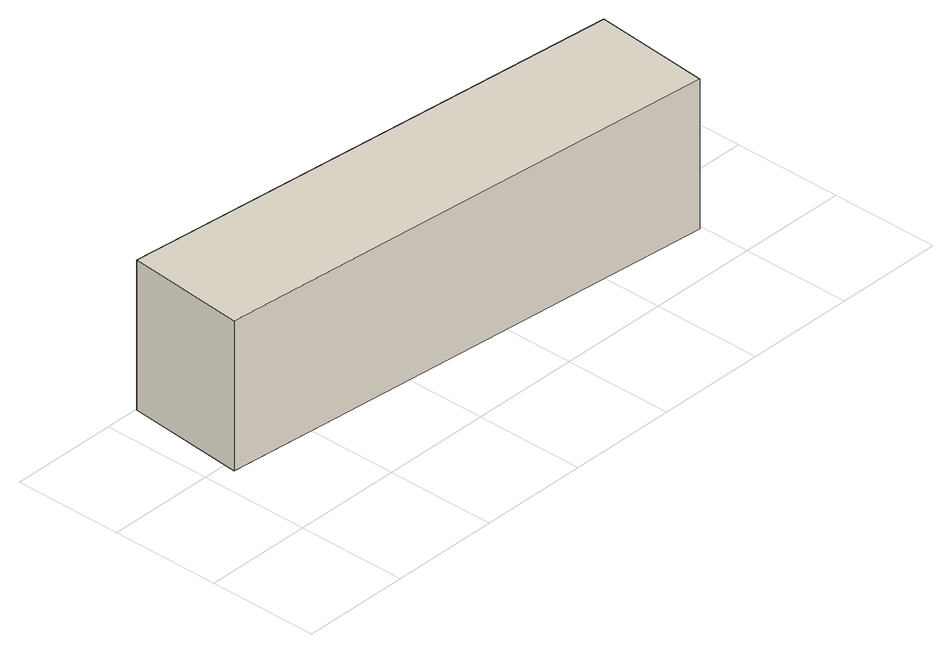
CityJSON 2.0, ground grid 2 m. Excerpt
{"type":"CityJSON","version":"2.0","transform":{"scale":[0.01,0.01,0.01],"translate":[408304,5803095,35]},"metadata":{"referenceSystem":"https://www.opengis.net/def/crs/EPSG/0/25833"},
"CityObjects":{
"building1":{"type":"Building","attributes":{"Gemeindeschluessel":"11000009","BezugspunktDach":"2200","function":"31001_2000","measuredHeight":2.77,"storeysAboveGround":1},"address":[{"country":"Germany","locality":"Berlin","thoroughfareNumber":"100 (1)","thoroughfareName":"Schmöckwitzer Damm"}],"geometry":[{"type":"Solid","lod":"1","boundaries":[[[[0,1,2,3]],[[4,5,6,7]],[[4,7,3,2]],[[5,4,2,1]],[[6,5,1,0]],[[7,6,0,3]]]]}]}
},
"vertices":[
[995,92,363],[1015,307,363],[63,398,363],[43,180,363],[63,398,86],[1015,307,86],[995,92,86],[43,180,86]
]}
